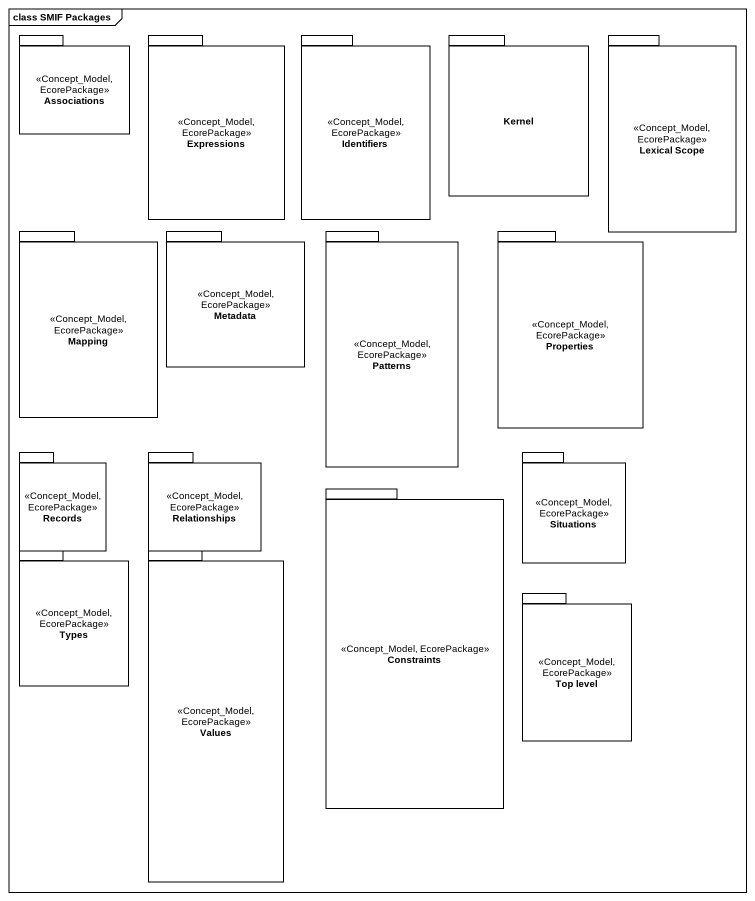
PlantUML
@startuml
mainframe class SMIF Packages
package Associations <<Concept_Model, EcorePackage>> {
}
package Expressions <<Concept_Model, EcorePackage>> {
}
package Identifiers <<Concept_Model, EcorePackage>> {
}
package Kernel {
}
package "Lexical Scope" as Lexical_Scope <<Concept_Model, EcorePackage>> {
}
package Mapping <<Concept_Model, EcorePackage>> {
}
package Metadata <<Concept_Model, EcorePackage>> {
}
package Patterns <<Concept_Model, EcorePackage>> {
}
package Properties <<Concept_Model, EcorePackage>> {
}
package Records <<Concept_Model, EcorePackage>> {
}
package Relationships <<Concept_Model, EcorePackage>> {
}
package Situations <<Concept_Model, EcorePackage>> {
}
package Constraints <<Concept_Model, EcorePackage>> {
}
package Types <<Concept_Model, EcorePackage>> {
}
package Values <<Concept_Model, EcorePackage>> {
}
package "Top level" as Top_level <<Concept_Model, EcorePackage>> {
}
@enduml
